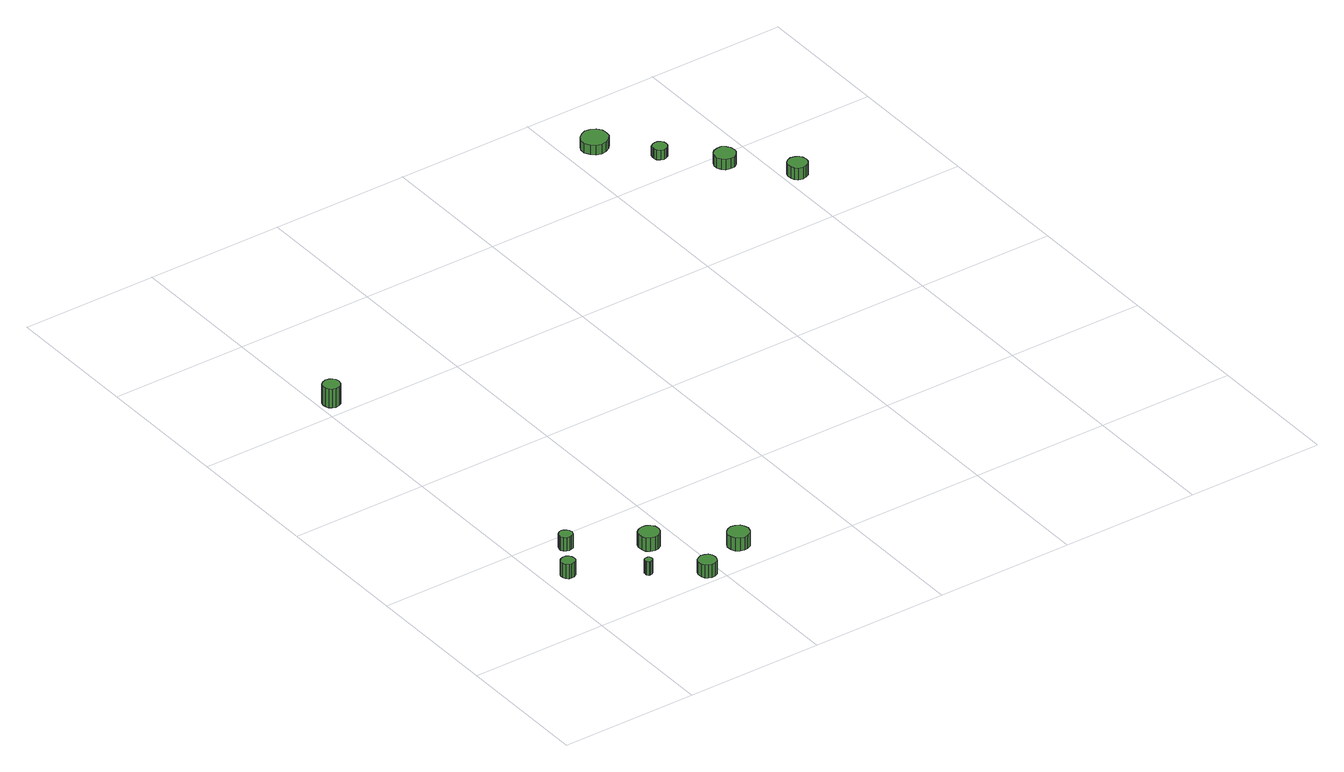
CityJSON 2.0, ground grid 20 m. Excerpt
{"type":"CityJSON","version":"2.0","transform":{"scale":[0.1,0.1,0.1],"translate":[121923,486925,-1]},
"CityObjects":{
"tree1":{"type":"SolitaryVegetationObject","attributes":{"function":"something"},"geometry":[{"type":"MultiSurface","lod":"1","boundaries":[[[0,1,2,3,4,5,6,7,8,9,10,11,12,13,14]],[[15,16,17,18,19,20,21,22,23,24,25,26,27,28,29]],[[0,29,28,1]],[[1,28,27,2]],[[2,27,26,3]],[[3,26,25,4]],[[4,25,24,5]],[[5,24,23,6]],[[6,23,22,7]],[[7,22,21,8]],[[8,21,20,9]],[[9,20,19,10]],[[10,19,18,11]],[[11,18,17,12]],[[12,17,16,13]],[[13,16,15,14]],[[14,15,29,0]]]}]},
"tree2":{"type":"SolitaryVegetationObject","attributes":{"function":"something"},"geometry":[{"type":"MultiSurface","lod":"1","boundaries":[[[30,31,32,33,34,35,36,37,38,39,40,41,42,43,44]],[[45,46,47,48,49,50,51,52,53,54,55,56,57,58,59]],[[30,59,58,31]],[[31,58,57,32]],[[32,57,56,33]],[[33,56,55,34]],[[34,55,54,35]],[[35,54,53,36]],[[36,53,52,37]],[[37,52,51,38]],[[38,51,50,39]],[[39,50,49,40]],[[40,49,48,41]],[[41,48,47,42]],[[42,47,46,43]],[[43,46,45,44]],[[44,45,59,30]]]}]},
"tree3":{"type":"SolitaryVegetationObject","attributes":{"function":"something"},"geometry":[{"type":"MultiSurface","lod":"1","boundaries":[[[60,61,62,63,64,65,66,67,68,69,70,71,72,73,74]],[[75,76,77,78,79,80,81,82,83,84,85,86,87,88,89]],[[60,89,88,61]],[[61,88,87,62]],[[62,87,86,63]],[[63,86,85,64]],[[64,85,84,65]],[[65,84,83,66]],[[66,83,82,67]],[[67,82,81,68]],[[68,81,80,69]],[[69,80,79,70]],[[70,79,78,71]],[[71,78,77,72]],[[72,77,76,73]],[[73,76,75,74]],[[74,75,89,60]]]}]},
"tree4":{"type":"SolitaryVegetationObject","attributes":{"function":"something"},"geometry":[{"type":"MultiSurface","lod":"1","boundaries":[[[90,91,92,93,94,95,96,97,98,99,100,101,102,103,104]],[[105,106,107,108,109,110,111,112,113,114,115,116,117,118,119]],[[90,119,118,91]],[[91,118,117,92]],[[92,117,116,93]],[[93,116,115,94]],[[94,115,114,95]],[[95,114,113,96]],[[96,113,112,97]],[[97,112,111,98]],[[98,111,110,99]],[[99,110,109,100]],[[100,109,108,101]],[[101,108,107,102]],[[102,107,106,103]],[[103,106,105,104]],[[104,105,119,90]]]}]},
"tree5":{"type":"SolitaryVegetationObject","attributes":{"function":"something"},"geometry":[{"type":"MultiSurface","lod":"1","boundaries":[[[120,121,122,123,124,125,126,127,128,129,130,131,132,133,134]],[[135,136,137,138,139,140,141,142,143,144,145,146,147,148,149]],[[120,149,148,121]],[[121,148,147,122]],[[122,147,146,123]],[[123,146,145,124]],[[124,145,144,125]],[[125,144,143,126]],[[126,143,142,127]],[[127,142,141,128]],[[128,141,140,129]],[[129,140,139,130]],[[130,139,138,131]],[[131,138,137,132]],[[132,137,136,133]],[[133,136,135,134]],[[134,135,149,120]]]}]},
"tree6":{"type":"SolitaryVegetationObject","attributes":{"function":"something"},"geometry":[{"type":"MultiSurface","lod":"1","boundaries":[[[150,151,152,153,154,155,156,157,158,159,160,161,162,163,164]],[[165,166,167,168,169,170,171,172,173,174,175,176,177,178,179]],[[150,179,178,151]],[[151,178,177,152]],[[152,177,176,153]],[[153,176,175,154]],[[154,175,174,155]],[[155,174,173,156]],[[156,173,172,157]],[[157,172,171,158]],[[158,171,170,159]],[[159,170,169,160]],[[160,169,168,161]],[[161,168,167,162]],[[162,167,166,163]],[[163,166,165,164]],[[164,165,179,150]]]}]},
"tree7":{"type":"SolitaryVegetationObject","attributes":{"function":"something"},"geometry":[{"type":"MultiSurface","lod":"1","boundaries":[[[180,181,182,183,184,185,186,187,188,189,190,191,192,193,194]],[[195,196,197,198,199,200,201,202,203,204,205,206,207,208,209]],[[180,209,208,181]],[[181,208,207,182]],[[182,207,206,183]],[[183,206,205,184]],[[184,205,204,185]],[[185,204,203,186]],[[186,203,202,187]],[[187,202,201,188]],[[188,201,200,189]],[[189,200,199,190]],[[190,199,198,191]],[[191,198,197,192]],[[192,197,196,193]],[[193,196,195,194]],[[194,195,209,180]]]}]},
"tree8":{"type":"SolitaryVegetationObject","attributes":{"function":"something"},"geometry":[{"type":"MultiSurface","lod":"1","boundaries":[[[210,211,212,213,214,215,216,217,218,219,220,221,222,223,224]],[[225,226,227,228,229,230,231,232,233,234,235,236,237,238,239]],[[210,239,238,211]],[[211,238,237,212]],[[212,237,236,213]],[[213,236,235,214]],[[214,235,234,215]],[[215,234,233,216]],[[216,233,232,217]],[[217,232,231,218]],[[218,231,230,219]],[[219,230,229,220]],[[220,229,228,221]],[[221,228,227,222]],[[222,227,226,223]],[[223,226,225,224]],[[224,225,239,210]]]}]},
"tree9":{"type":"SolitaryVegetationObject","attributes":{"function":"something"},"geometry":[{"type":"MultiSurface","lod":"1","boundaries":[[[240,241,242,243,244,245,246,247,248,249,250,251,252,253,254]],[[255,256,257,258,259,260,261,262,263,264,265,266,267,268,269]],[[240,269,268,241]],[[241,268,267,242]],[[242,267,266,243]],[[243,266,265,244]],[[244,265,264,245]],[[245,264,263,246]],[[246,263,262,247]],[[247,262,261,248]],[[248,261,260,249]],[[249,260,259,250]],[[250,259,258,251]],[[251,258,257,252]],[[252,257,256,253]],[[253,256,255,254]],[[254,255,269,240]]]}]},
"tree10":{"type":"SolitaryVegetationObject","attributes":{"function":"something"},"geometry":[{"type":"MultiSurface","lod":"1","boundaries":[[[270,271,272,273,274,275,276,277,278,279,280,281,282,283,284]],[[285,286,287,288,289,290,291,292,293,294,295,296,297,298,299]],[[270,299,298,271]],[[271,298,297,272]],[[272,297,296,273]],[[273,296,295,274]],[[274,295,294,275]],[[275,294,293,276]],[[276,293,292,277]],[[277,292,291,278]],[[278,291,290,279]],[[279,290,289,280]],[[280,289,288,281]],[[281,288,287,282]],[[282,287,286,283]],[[283,286,285,284]],[[284,285,299,270]]]}]},
"tree11":{"type":"SolitaryVegetationObject","attributes":{"function":"something"},"geometry":[{"type":"MultiSurface","lod":"1","boundaries":[[[300,301,302,303,304,305,306,307,308,309,310,311,312,313,314]],[[315,316,317,318,319,320,321,322,323,324,325,326,327,328,329]],[[300,329,328,301]],[[301,328,327,302]],[[302,327,326,303]],[[303,326,325,304]],[[304,325,324,305]],[[305,324,323,306]],[[306,323,322,307]],[[307,322,321,308]],[[308,321,320,309]],[[309,320,319,310]],[[310,319,318,311]],[[311,318,317,312]],[[312,317,316,313]],[[313,316,315,314]],[[314,315,329,300]]]}]}
},
"vertices":[
[42,119,34],[41,123,34],[39,127,34],[35,129,34],[31,129,34],[27,128,34],[24,125,34],[22,121,34],[22,117,34],[24,113,34],[27,110,34],[31,109,34],[35,110,34],[39,112,34],[41,115,34],[41,115,12],[39,112,12],[35,110,12],[31,109,12],[27,110,12],[24,113,12],[22,117,12],[22,121,12],[24,125,12],[27,128,12],[31,129,12],[35,129,12],[39,127,12],[41,123,12],[42,119,12],
[76,172,33],[75,176,33],[73,179,33],[69,181,33],[66,182,33],[62,181,33],[59,178,33],[57,174,33],[57,170,33],[59,167,33],[62,164,33],[66,163,33],[69,164,33],[73,165,33],[75,169,33],[75,169,12],[73,165,12],[69,164,12],[66,163,12],[62,164,12],[59,167,12],[57,170,12],[57,174,12],[59,178,12],[62,181,12],[66,182,12],[69,181,12],[73,179,12],[75,176,12],[76,172,12],
[124,61,33],[124,63,33],[123,65,33],[121,66,33],[118,66,33],[116,66,33],[114,64,33],[114,62,33],[114,60,33],[114,58,33],[116,56,33],[118,55,33],[121,56,33],[123,57,33],[124,59,33],[124,59,12],[123,57,12],[121,56,12],[118,55,12],[116,56,12],[114,58,12],[114,60,12],[114,62,12],[114,64,12],[116,66,12],[118,66,12],[121,66,12],[123,65,12],[124,63,12],[124,61,12],
[194,17,32],[193,22,32],[190,27,32],[185,29,32],[180,30,32],[175,28,32],[171,25,32],[169,20,32],[169,14,32],[171,9,32],[175,6,32],[180,4,32],[185,5,32],[190,7,32],[193,12,32],[193,12,12],[190,7,12],[185,5,12],[180,4,12],[175,6,12],[171,9,12],[169,14,12],[169,20,12],[171,25,12],[175,28,12],[180,30,12],[185,29,12],[190,27,12],[193,22,12],[194,17,12],
[172,113,33],[171,119,33],[167,124,33],[162,127,33],[156,128,33],[150,126,33],[145,122,33],[143,116,33],[143,110,33],[145,104,33],[150,100,33],[156,98,33],[162,99,33],[167,102,33],[171,107,33],[171,107,12],[167,102,12],[162,99,12],[156,98,12],[150,100,12],[145,104,12],[143,110,12],[143,116,12],[145,122,12],[150,126,12],[156,128,12],[162,127,12],[167,124,12],[171,119,12],[172,113,12],
[29,625,40],[28,630,40],[25,634,40],[21,636,40],[16,637,40],[11,635,40],[7,632,40],[5,627,40],[5,622,40],[7,617,40],[11,614,40],[16,612,40],[21,613,40],[25,615,40],[28,619,40],[28,619,11],[25,615,11],[21,613,11],[16,612,11],[11,614,11],[7,617,11],[5,622,11],[5,627,11],[7,632,11],[11,635,11],[16,637,11],[21,636,11],[25,634,11],[28,630,11],[29,625,11],
[268,47,32],[266,53,32],[263,58,32],[257,61,32],[251,62,32],[245,60,32],[240,56,32],[237,50,32],[237,43,32],[240,37,32],[245,33,32],[251,31,32],[257,32,32],[263,35,32],[266,40,32],[266,40,12],[263,35,12],[257,32,12],[251,31,12],[245,33,12],[240,37,12],[237,43,12],[237,50,12],[240,56,12],[245,60,12],[251,62,12],[257,61,12],[263,58,12],[266,53,12],[268,47,12],
[663,912,24],[662,920,24],[657,926,24],[650,930,24],[642,931,24],[635,928,24],[629,923,24],[625,916,24],[625,908,24],[629,901,24],[635,895,24],[642,893,24],[650,894,24],[657,898,24],[662,904,24],[662,904,9],[657,898,9],[650,894,9],[642,893,9],[635,895,9],[629,901,9],[625,908,9],[625,916,9],[629,923,9],[635,928,9],[642,931,9],[650,930,9],[657,926,9],[662,920,9],[663,912,9],
[711,846,24],[711,850,24],[708,854,24],[704,856,24],[700,856,24],[696,855,24],[692,852,24],[691,848,24],[691,844,24],[692,840,24],[696,837,24],[700,835,24],[704,836,24],[708,838,24],[711,842,24],[711,842,9],[708,838,9],[704,836,9],[700,835,9],[696,837,9],[692,840,9],[691,844,9],[691,848,9],[692,852,9],[696,855,9],[700,856,9],[704,856,9],[708,854,9],[711,850,9],[711,846,9],
[774,782,25],[773,788,25],[769,793,25],[764,797,25],[758,797,25],[751,795,25],[747,791,25],[744,785,25],[744,779,25],[747,773,25],[751,769,25],[758,767,25],[764,767,25],[769,771,25],[773,776,25],[773,776,9],[769,771,9],[764,767,9],[758,767,9],[751,769,9],[747,773,9],[744,779,9],[744,785,9],[747,791,9],[751,795,9],[758,797,9],[764,797,9],[769,793,9],[773,788,9],[774,782,9],
[835,707,27],[834,713,27],[831,717,27],[826,720,27],[820,721,27],[814,719,27],[810,715,27],[808,710,27],[808,704,27],[810,699,27],[814,695,27],[820,693,27],[826,694,27],[831,697,27],[834,701,27],[834,701,9],[831,697,9],[826,694,9],[820,693,9],[814,695,9],[810,699,9],[808,704,9],[808,710,9],[810,715,9],[814,719,9],[820,721,9],[826,720,9],[831,717,9],[834,713,9],[835,707,9]
]}
